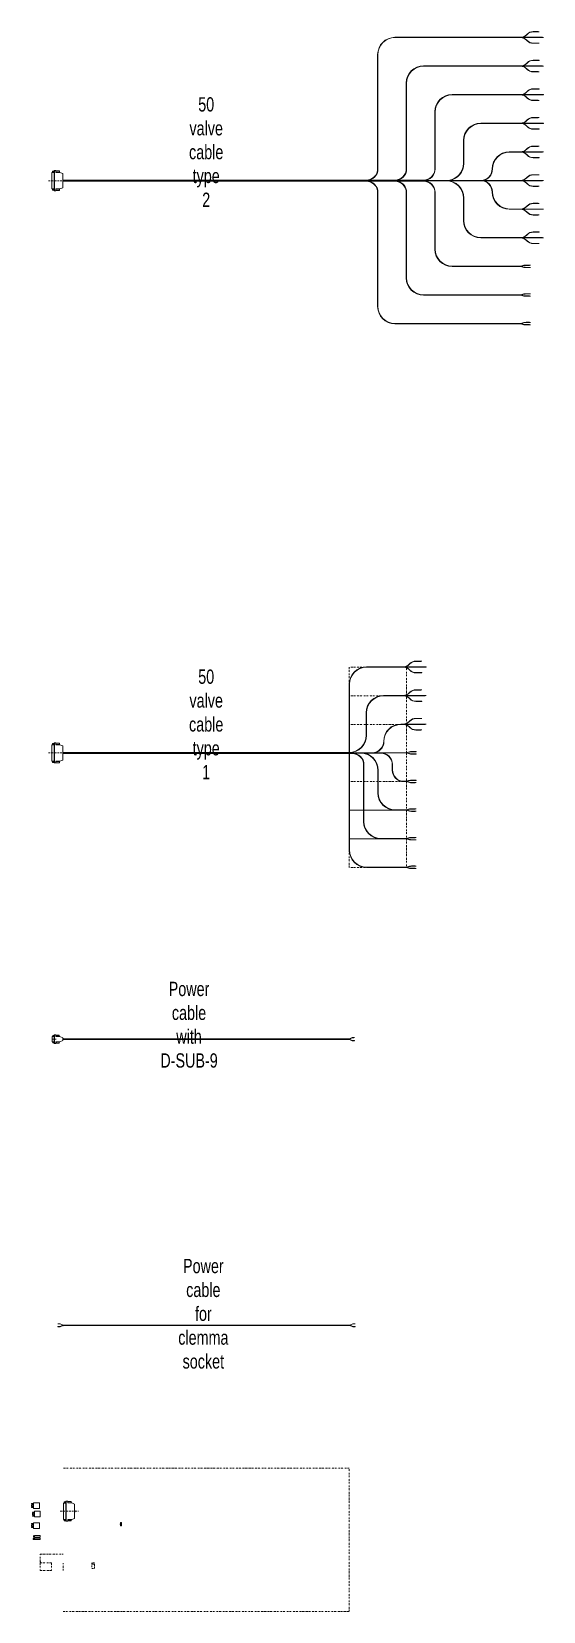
# Model space of a CAD drawing. Header units: millimetres. Extents: x -110 to 1678, y 0 to 13641.
# Drawn here: x -110 to 1678, y 0 to 5521 of the extents above; entities that cross this region are included whole.
import ezdxf

# ---------------------------------------------------------------- set-up
doc = ezdxf.new("R2010")
doc.units = ezdxf.units.MM
doc.linetypes.add('BORDER2', pattern=[22.225, 6.35, -3.175, 6.35, -3.175, 0, -3.175])
for name, color, linetype, lineweight in [('add', 1, 'CONTINUOUS', 0), ('drawing', 7, 'CONTINUOUS', 20), ('help', 2, 'BORDER2', 0)]:
    doc.layers.add(name, color=color, linetype=linetype, lineweight=lineweight)
doc.styles.get("Standard").update_dxf_attribs({"font": 'txt', "width": 0.75})

# ---------------------------------------------------------------- blocks, each defined once
blk = doc.blocks.new('d-sub-37')
at = {"layer": 'drawing'}
for p, q in [((-31, 28.5), (-39.5, 28.5)), ((-39.5, 28.5), (-39.5, -28.5)), ((-31, 33), (-37, 33)), ((-37, 33), (-37, 31)), ((-37, 31), (-31, 31)), ((-31, 35), (-31, -35)), ((-30, 35), (-31, 35)), ((-30, -35), (-30, 35)), ((-30, 35), (-25, 35)), ((-25, 35), (-25, 29)), ((-25, 33), (-24, 33)), ((-24, 31), (-25, 31)), ((-25, 29), (-11, 29)), ((-24, 33), (-24, 34)), ((-24, 34), (-17, 34)), ((-24, 30), (-24, 31)), ((-13, 30), (-24, 30)), ((-17, 34), (-13, 34)), ((-13, 34), (-13, 30)), ((-11, 29), (-1, 25)), ((-1, -25), (-1, 25)), ((-1, 3), (0, 3)), ((0, 3), (0, -3)), ((-39.5, -28.5), (-31, -28.5)), ((-37, -33), (-37, -31)), ((-37, -31), (-31, -31)), ((-31, -33), (-37, -33)), ((-31, -35), (-30, -35)), ((-30, -35), (-25, -35)), ((-25, -35), (-25, -29)), ((-25, -29), (-11, -29)), ((-25, -31), (-24, -31)), ((-25, -33), (-24, -33)), ((-24, -31), (-24, -30)), ((-24, -30), (-14, -30)), ((-24, -33), (-24, -34)), ((-24, -34), (-13, -34)), ((-13, -30), (-14, -30)), ((-13, -34), (-13, -30)), ((-11, -29), (-1, -25)), ((0, -3), (-1, -3))]:
    blk.add_line(p, q, dxfattribs=at)
at = {"layer": 'help'}
for p, q in [((-51, 0), (-23, 0)), ((-20, 0), (13, 0))]:
    blk.add_line(p, q, dxfattribs=at)
blk = doc.blocks.new('a60')
at = {"layer": 'drawing'}
for p, q in [((0, 6), (0, 7)), ((0, 7), (7, 7)), ((7, 6), (0, 6)), ((0, -3), (0, 3)), ((0, 3), (7, 3)), ((7, 10), (7, -10)), ((27, 10), (7, 10)), ((27, -10), (27, 10)), ((7, -3), (0, -3)), ((7, -6), (0, -6)), ((0, -6), (0, -7)), ((0, -7), (7, -7)), ((7, -10), (27, -10))]:
    blk.add_line(p, q, dxfattribs=at)
blk.add_circle((2, 0), 0.5, dxfattribs=at)
blk = doc.blocks.new('vac-relay')
at = {"layer": 'drawing'}
blk.add_blockref('a60', (0, 0), dxfattribs=at)
at = {"layer": 'drawing', "insert": (17, 0), "char_height": 1, "width": 100, "attachment_point": 5}
blk.add_mtext('V', dxfattribs=at)
blk = doc.blocks.new('cst220n2')
at = {"layer": 'drawing'}
for p, q in [((-5, 1.5), (-5, 2)), ((-5, 2), (0, 2)), ((0, 1.5), (-5, 1.5)), ((0, -2.5), (0, 2.5)), ((0, 2.5), (20, 2.5)), ((20, 2.5), (20, -2.5)), ((-5, -2), (-5, -1.5)), ((-5, -1.5), (0, -1.5)), ((0, -2), (-5, -2)), ((20, -2.5), (0, -2.5))]:
    blk.add_line(p, q, dxfattribs=at)
blk = doc.blocks.new('trp-8')
at = {"layer": 'drawing'}
blk.add_blockref('cst220n2', (0, 0), dxfattribs=at)
blk = doc.blocks.new('u73')
at = {"layer": 'drawing'}
blk.add_blockref('a60', (0, 0), dxfattribs=at)
at = {"layer": 'drawing', "insert": (17, 0), "char_height": 1, "width": 100, "attachment_point": 5}
blk.add_mtext('U73', dxfattribs=at)
blk = doc.blocks.new('d-sub-9')
at = {"layer": 'drawing'}
for p, q in [((-38, 9), (-38, -9)), ((-31, 9), (-38, 9)), ((-36, 13), (-36, 11)), ((-31, 13), (-36, 13)), ((-36, 11), (-31, 11)), ((-31, -15), (-31, 15)), ((-31, 15), (-30, 15)), ((-30, -15), (-30, 15)), ((-30, 15), (-25, 15)), ((-25, 15), (-25, 9)), ((-25, 13), (-23, 13)), ((-23, 11), (-25, 11)), ((-25, 9), (-11, 9)), ((-23, 13), (-23, 14)), ((-23, 14), (-14, 14)), ((-23, 11), (-23, 13)), ((-23, 10), (-23, 11)), ((-14, 10), (-23, 10)), ((-14, 14), (-14, 10)), ((-11, 9), (-1, 5)), ((-1, 5), (-1, -5)), ((-1, 3), (0, 3)), ((0, 3), (0, -3)), ((-38, -9), (-31, -9)), ((-31, -11), (-36, -11)), ((-36, -11), (-36, -13)), ((-36, -13), (-31, -13)), ((-31, -15), (-30, -15)), ((-25, -15), (-30, -15)), ((-11, -9), (-25, -9)), ((-25, -9), (-25, -15)), ((-25, -11), (-23, -11)), ((-23, -13), (-25, -13)), ((-23, -10), (-14, -10)), ((-23, -11), (-23, -10)), ((-23, -13), (-23, -11)), ((-23, -14), (-23, -13)), ((-14, -14), (-23, -14)), ((-14, -10), (-14, -14)), ((-1, -5), (-11, -9)), ((0, -3), (-1, -3))]:
    blk.add_line(p, q, dxfattribs=at)
at = {"layer": 'help'}
blk.add_line((-24, 0), (-39, 0), dxfattribs=at)
blk = doc.blocks.new('enc-socket')
at = {"layer": 'drawing'}
for p, q in [((-0.5, -1), (-0.5, 1)), ((-0.5, 1), (0, 1)), ((0, 6), (0, -6)), ((4, 6), (0, 6)), ((1, 5.5), (1, 5)), ((1.5, 5.5), (1, 5.5)), ((1, 5), (1.5, 5)), ((1, 3.5), (1, 3)), ((1.5, 3.5), (1, 3.5)), ((1, 3), (1.5, 3)), ((1, 1.5), (1, 1)), ((1.5, 1.5), (1, 1.5)), ((1, 1), (1.5, 1)), ((1.5, 5), (1.5, 5.5)), ((1.5, 3), (1.5, 3.5)), ((1.5, 1), (1.5, 1.5)), ((3, 5.5), (3, 5)), ((3.5, 5.5), (3, 5.5)), ((3, 5), (3.5, 5)), ((3, 3.5), (3, 3)), ((3.5, 3.5), (3, 3.5)), ((3, 3), (3.5, 3)), ((3, 1.5), (3, 1)), ((3.5, 1.5), (3, 1.5)), ((3, 1), (3.5, 1)), ((3.5, 5), (3.5, 5.5)), ((3.5, 3), (3.5, 3.5)), ((3.5, 1), (3.5, 1.5)), ((4, -6), (4, 6)), ((0, -1), (-0.5, -1)), ((0, -6), (4, -6)), ((1, -0.5), (1, -1)), ((1.5, -0.5), (1, -0.5)), ((1, -1), (1.5, -1)), ((1, -2.5), (1, -3)), ((1.5, -2.5), (1, -2.5)), ((1, -3), (1.5, -3)), ((1, -4.5), (1, -5)), ((1.5, -4.5), (1, -4.5)), ((1, -5), (1.5, -5)), ((1.5, -1), (1.5, -0.5)), ((1.5, -3), (1.5, -2.5)), ((1.5, -5), (1.5, -4.5)), ((3, -0.5), (3, -1)), ((3.5, -0.5), (3, -0.5)), ((3, -1), (3.5, -1)), ((3, -2.5), (3, -3)), ((3.5, -2.5), (3, -2.5)), ((3, -3), (3.5, -3)), ((3, -4.5), (3, -5)), ((3.5, -4.5), (3, -4.5)), ((3, -5), (3.5, -5)), ((3.5, -1), (3.5, -0.5)), ((3.5, -3), (3.5, -2.5)), ((3.5, -5), (3.5, -4.5))]:
    blk.add_line(p, q, dxfattribs=at)

msp = doc.modelspace()

# ---------------------------------------------------------------- linework, layer by layer
at = {"layer": 'add'}
for p, q in [((1, 999.5), (1, 999.5)), ((1001, 999.5), (1001, 999.5))]:
    msp.add_line(p, q, dxfattribs=at)
at = {"layer": 'drawing'}
for p, q in [((1660, 5521), (1642.4, 5521)), ((1660, 5520), (1660, 5521)), ((1159, 5501), (1600, 5501)), ((1600, 5500), (1160, 5500)), ((1611, 5501), (1598, 5501)), ((1610, 5500), (1598, 5500)), ((1610, 5501), (1610, 5501)), ((1610, 5500), (1621, 5500)), ((1610, 5500), (1610, 5500)), ((1611, 5501), (1621, 5501)), ((1621.2, 5512.2), (1618.8, 5509.8)), ((1618.8, 5508.8), (1621.2, 5511.2)), ((1621.2, 5489.8), (1618.8, 5492.2)), ((1618.8, 5491.2), (1621.2, 5488.8)), ((1621, 5501), (1675, 5501)), ((1675, 5500), (1621, 5500)), ((1642.4, 5520), (1660, 5520)), ((1660, 5481), (1642.4, 5481)), ((1642.4, 5480), (1660, 5480)), ((1660, 5520.7), (1663, 5520.7)), ((1663, 5520.3), (1660, 5520.3)), ((1660, 5480), (1660, 5481)), ((1660, 5480.7), (1663, 5480.7)), ((1663, 5480.3), (1660, 5480.3)), ((1663, 5520.7), (1663, 5520.3)), ((1663, 5480.7), (1663, 5480.3)), ((1675, 5501), (1675, 5500)), ((1675, 5500.7), (1678, 5500.7)), ((1678, 5500.3), (1675, 5500.3)), ((1678, 5500.7), (1678, 5500.3)), ((1099, 5042), (1099, 5441)), ((1100, 5440), (1100, 5041)), ((1621.2, 5412.2), (1618.8, 5409.8)), ((1618.8, 5408.8), (1621.2, 5411.2)), ((1660, 5421), (1642.4, 5421)), ((1642.4, 5420), (1660, 5420)), ((1660, 5420), (1660, 5421)), ((1660, 5420.7), (1663, 5420.7)), ((1663, 5420.3), (1660, 5420.3)), ((1663, 5420.7), (1663, 5420.3)), ((1259, 5401), (1600, 5401)), ((1600, 5400), (1260, 5400)), ((1611, 5401), (1598, 5401)), ((1610, 5400), (1598, 5400)), ((1610, 5401), (1610, 5401)), ((1610, 5400), (1621, 5400)), ((1610, 5400), (1610, 5400)), ((1611, 5401), (1621, 5401)), ((1621.2, 5389.8), (1618.8, 5392.2)), ((1618.8, 5391.2), (1621.2, 5388.8)), ((1621, 5401), (1675, 5401)), ((1675, 5400), (1621, 5400)), ((1660, 5381), (1642.4, 5381)), ((1642.4, 5380), (1660, 5380)), ((1660, 5380), (1660, 5381)), ((1660, 5380.7), (1663, 5380.7)), ((1663, 5380.3), (1660, 5380.3)), ((1663, 5380.7), (1663, 5380.3)), ((1675, 5401), (1675, 5400)), ((1675, 5400.7), (1678, 5400.7)), ((1678, 5400.3), (1675, 5400.3)), ((1678, 5400.7), (1678, 5400.3)), ((1199, 5042), (1199, 5341)), ((1200, 5340), (1200, 5041)), ((1359, 5301), (1600, 5301)), ((1611, 5301), (1598, 5301)), ((1610, 5301), (1610, 5301)), ((1611, 5301), (1621, 5301)), ((1621.2, 5312.2), (1618.8, 5309.8)), ((1618.8, 5308.8), (1621.2, 5311.2)), ((1621, 5301), (1675, 5301)), ((1660, 5321), (1642.4, 5321)), ((1642.4, 5320), (1660, 5320)), ((1660, 5320), (1660, 5321)), ((1660, 5320.7), (1663, 5320.7)), ((1663, 5320.3), (1660, 5320.3)), ((1663, 5320.7), (1663, 5320.3)), ((1675, 5301), (1675, 5300)), ((1675, 5300.7), (1678, 5300.7)), ((1678, 5300.3), (1675, 5300.3)), ((1678, 5300.7), (1678, 5300.3)), ((1600, 5300), (1360, 5300)), ((1610, 5300), (1598, 5300)), ((1610, 5300), (1621, 5300)), ((1610, 5300), (1610, 5300)), ((1621.2, 5289.8), (1618.8, 5292.2)), ((1618.8, 5291.2), (1621.2, 5288.8)), ((1675, 5300), (1621, 5300)), ((1660, 5281), (1642.4, 5281)), ((1642.4, 5280), (1660, 5280)), ((1660, 5280), (1660, 5281)), ((1660, 5280.7), (1663, 5280.7)), ((1663, 5280.3), (1660, 5280.3)), ((1663, 5280.7), (1663, 5280.3)), ((1299, 5042), (1299, 5241)), ((1300, 5240), (1300, 5041)), ((1459, 5201), (1600, 5201)), ((1600, 5200), (1460, 5200)), ((1611, 5201), (1598, 5201)), ((1610, 5200), (1598, 5200)), ((1610, 5201), (1610, 5201)), ((1610, 5200), (1621, 5200)), ((1610, 5200), (1610, 5200)), ((1611, 5201), (1621, 5201)), ((1621.2, 5212.2), (1618.8, 5209.8)), ((1618.8, 5208.8), (1621.2, 5211.2)), ((1621.2, 5189.8), (1618.8, 5192.2)), ((1618.8, 5191.2), (1621.2, 5188.8)), ((1621, 5201), (1675, 5201)), ((1675, 5200), (1621, 5200)), ((1660, 5221), (1642.4, 5221)), ((1642.4, 5220), (1660, 5220)), ((1660, 5220), (1660, 5221)), ((1660, 5220.7), (1663, 5220.7)), ((1663, 5220.3), (1660, 5220.3)), ((1663, 5220.7), (1663, 5220.3)), ((1675, 5201), (1675, 5200)), ((1675, 5200.7), (1678, 5200.7)), ((1678, 5200.3), (1675, 5200.3)), ((1678, 5200.7), (1678, 5200.3)), ((1399, 5061), (1399, 5141)), ((1400, 5140), (1400, 5060)), ((1660, 5181), (1642.4, 5181)), ((1642.4, 5180), (1660, 5180)), ((1660, 5180), (1660, 5181)), ((1660, 5180.7), (1663, 5180.7)), ((1663, 5180.3), (1660, 5180.3)), ((1663, 5180.7), (1663, 5180.3)), ((1600, 5101), (1559, 5101)), ((1600, 5100), (1560, 5100)), ((1611, 5101), (1598, 5101)), ((1610, 5100), (1598, 5100)), ((1610, 5101), (1610, 5101)), ((1610, 5100), (1621, 5100)), ((1610, 5100), (1610, 5100)), ((1611, 5101), (1621, 5101)), ((1621.2, 5112.2), (1618.8, 5109.8)), ((1618.8, 5108.8), (1621.2, 5111.2)), ((1621.2, 5089.8), (1618.8, 5092.2)), ((1618.8, 5091.2), (1621.2, 5088.8)), ((1621, 5101), (1675, 5101)), ((1675, 5100), (1621, 5100)), ((1660, 5121), (1642.4, 5121)), ((1642.4, 5120), (1660, 5120)), ((1660, 5081), (1642.4, 5081)), ((1642.4, 5080), (1660, 5080)), ((1660, 5120), (1660, 5121)), ((1660, 5120.7), (1663, 5120.7)), ((1663, 5120.3), (1660, 5120.3)), ((1660, 5080), (1660, 5081)), ((1660, 5080.7), (1663, 5080.7)), ((1663, 5080.3), (1660, 5080.3)), ((1663, 5120.7), (1663, 5120.3)), ((1663, 5080.7), (1663, 5080.3)), ((1675, 5101), (1675, 5100)), ((1675, 5100.7), (1678, 5100.7)), ((1678, 5100.3), (1675, 5100.3)), ((1678, 5100.7), (1678, 5100.3)), ((1499, 5041), (1499, 5041)), ((1500, 5040), (1500, 5040)), ((0, 5002), (1000, 5002)), ((0, 4998), (1000, 4998)), ((1000, 4998), (1000, 5002)), ((1000, 5002), (1059, 5002)), ((1060, 5001), (1000, 5001)), ((1000, 5000), (1340, 5000)), ((1000, 4999), (1060, 4999)), ((1000, 4998), (1059, 4998)), ((1060, 5001), (1160, 5001)), ((1060, 4999), (1160, 4999)), ((1159, 5002), (1068.9, 5002)), ((1159, 4998), (1068.9, 4998)), ((1160, 5001), (1260, 5001)), ((1160, 4999), (1260, 4999)), ((1259, 4998), (1160, 4998)), ((1259, 5002), (1168.9, 5002)), ((1260, 5001), (1339, 5001)), ((1339, 4999), (1260, 4999)), ((1340, 5000), (1340, 5000)), ((1340, 5000), (1460, 5000)), ((1342, 5001), (1459, 5001)), ((1459, 5000), (1461, 5000)), ((1460, 5001), (1460, 5001)), ((1468.9, 5001), (1500, 5001)), ((1468.9, 5000), (1500, 5000)), ((1598, 5001), (1500, 5001)), ((1500, 5000), (1598, 5000)), ((1611, 5001), (1598, 5001)), ((1610, 5000), (1598, 5000)), ((1610, 5001), (1610, 5001)), ((1610, 5000), (1621, 5000)), ((1610, 5000), (1610, 5000)), ((1611, 5001), (1621, 5001)), ((1621.2, 5012.2), (1618.8, 5009.8)), ((1618.8, 5008.8), (1621.2, 5011.2)), ((1621.2, 4989.8), (1618.8, 4992.2)), ((1618.8, 4991.2), (1621.2, 4988.8)), ((1621, 5001), (1675, 5001)), ((1675, 5000), (1621, 5000)), ((1660, 5021), (1642.4, 5021)), ((1642.4, 5020), (1660, 5020)), ((1660, 4981), (1642.4, 4981)), ((1642.4, 4980), (1660, 4980)), ((1660, 5020), (1660, 5021)), ((1660, 5020.7), (1663, 5020.7)), ((1663, 5020.3), (1660, 5020.3)), ((1660, 4980), (1660, 4981)), ((1660, 4980.7), (1663, 4980.7)), ((1663, 4980.3), (1660, 4980.3)), ((1663, 5020.7), (1663, 5020.3)), ((1663, 4980.7), (1663, 4980.3)), ((1675, 5001), (1675, 5000)), ((1675, 5000.7), (1678, 5000.7)), ((1678, 5000.3), (1675, 5000.3)), ((1678, 5000.7), (1678, 5000.3)), ((1099, 4560), (1099, 4958)), ((1100, 4959), (1100, 4561)), ((1199, 4660), (1199, 4958)), ((1200, 4959), (1200, 4661)), ((1299, 4760), (1299, 4958)), ((1300, 4959), (1300, 4761)), ((1399, 4860), (1399, 4939)), ((1400, 4940), (1400, 4861)), ((1499, 4960), (1499, 4960)), ((1500, 4961), (1500, 4961)), ((1660, 4921), (1642.4, 4921)), ((1642.4, 4920), (1660, 4920)), ((1660, 4920), (1660, 4921)), ((1660, 4920.7), (1663, 4920.7)), ((1663, 4920.3), (1660, 4920.3)), ((1663, 4920.7), (1663, 4920.3)), ((1600, 4900), (1559, 4900)), ((1560, 4901), (1600, 4901)), ((1611, 4901), (1598, 4901)), ((1610, 4900), (1598, 4900)), ((1610, 4901), (1610, 4901)), ((1610, 4900), (1621, 4900)), ((1610, 4900), (1610, 4900)), ((1611, 4901), (1621, 4901)), ((1621.2, 4912.2), (1618.8, 4909.8)), ((1618.8, 4908.8), (1621.2, 4911.2)), ((1621.2, 4889.8), (1618.8, 4892.2)), ((1618.8, 4891.2), (1621.2, 4888.8)), ((1621, 4901), (1675, 4901)), ((1675, 4900), (1621, 4900)), ((1660, 4881), (1642.4, 4881)), ((1642.4, 4880), (1660, 4880)), ((1660, 4880), (1660, 4881)), ((1660, 4880.7), (1663, 4880.7)), ((1663, 4880.3), (1660, 4880.3)), ((1663, 4880.7), (1663, 4880.3)), ((1675, 4901), (1675, 4900)), ((1675, 4900.7), (1678, 4900.7)), ((1678, 4900.3), (1675, 4900.3)), ((1678, 4900.7), (1678, 4900.3)), ((1621.2, 4812.2), (1618.8, 4809.8)), ((1618.8, 4808.8), (1621.2, 4811.2)), ((1660, 4821), (1642.4, 4821)), ((1642.4, 4820), (1660, 4820)), ((1660, 4820), (1660, 4821)), ((1660, 4820.7), (1663, 4820.7)), ((1663, 4820.3), (1660, 4820.3)), ((1663, 4820.7), (1663, 4820.3)), ((1600, 4800), (1459, 4800)), ((1460, 4801), (1600, 4801)), ((1611, 4801), (1598, 4801)), ((1610, 4800), (1598, 4800)), ((1610, 4801), (1610, 4801)), ((1610, 4800), (1621, 4800)), ((1610, 4800), (1610, 4800)), ((1611, 4801), (1621, 4801)), ((1621.2, 4789.8), (1618.8, 4792.2)), ((1618.8, 4791.2), (1621.2, 4788.8)), ((1621, 4801), (1675, 4801)), ((1675, 4800), (1621, 4800)), ((1660, 4781), (1642.4, 4781)), ((1642.4, 4780), (1660, 4780)), ((1660, 4780), (1660, 4781)), ((1660, 4780.7), (1663, 4780.7)), ((1663, 4780.3), (1660, 4780.3)), ((1663, 4780.7), (1663, 4780.3)), ((1675, 4801), (1675, 4800)), ((1675, 4800.7), (1678, 4800.7)), ((1678, 4800.3), (1675, 4800.3)), ((1678, 4800.7), (1678, 4800.3)), ((1600, 4700), (1359, 4700)), ((1360, 4701), (1600, 4701)), ((1602.8, 4701.1), (1600, 4700)), ((1600, 4701), (1600, 4700)), ((1600.2, 4701.1), (1602.8, 4702.1)), ((1602.8, 4698.9), (1600.2, 4699.9)), ((1601.2, 4700.5), (1602.8, 4699.9)), ((1617.7, 4705), (1630, 4705)), ((1630, 4704), (1617.7, 4704)), ((1617.7, 4697), (1630, 4697)), ((1630, 4696), (1617.7, 4696)), ((1630, 4705), (1630, 4704)), ((1630, 4704.7), (1633, 4704.7)), ((1633, 4704.3), (1630, 4704.3)), ((1630, 4697), (1630, 4696)), ((1630, 4696.7), (1633, 4696.7)), ((1633, 4696.3), (1630, 4696.3)), ((1633, 4704.7), (1633, 4704.3)), ((1633, 4696.7), (1633, 4696.3)), ((1600, 4600), (1259, 4600)), ((1260, 4601), (1600, 4601)), ((1602.8, 4601.1), (1600, 4600)), ((1600, 4601), (1600, 4600)), ((1600.2, 4601.1), (1602.8, 4602.1)), ((1602.8, 4598.9), (1600.2, 4599.9)), ((1601.2, 4600.5), (1602.8, 4599.9)), ((1617.7, 4605), (1630, 4605)), ((1630, 4604), (1617.7, 4604)), ((1617.7, 4597), (1630, 4597)), ((1630, 4596), (1617.7, 4596)), ((1630, 4605), (1630, 4604)), ((1630, 4604.7), (1633, 4604.7)), ((1633, 4604.3), (1630, 4604.3)), ((1630, 4597), (1630, 4596)), ((1630, 4596.7), (1633, 4596.7)), ((1633, 4596.3), (1630, 4596.3)), ((1633, 4604.7), (1633, 4604.3)), ((1633, 4596.7), (1633, 4596.3)), ((1600, 4500), (1159, 4500)), ((1160, 4501), (1600, 4501)), ((1602.8, 4501.1), (1600, 4500)), ((1600, 4501), (1600, 4500)), ((1600.2, 4501.1), (1602.8, 4502.1)), ((1602.8, 4498.9), (1600.2, 4499.9)), ((1601.2, 4500.5), (1602.8, 4499.9)), ((1617.7, 4505), (1630, 4505)), ((1630, 4504), (1617.7, 4504)), ((1617.7, 4497), (1630, 4497)), ((1630, 4496), (1617.7, 4496)), ((1630, 4505), (1630, 4504)), ((1630, 4504.7), (1633, 4504.7)), ((1633, 4504.3), (1630, 4504.3)), ((1630, 4497), (1630, 4496)), ((1630, 4496.7), (1633, 4496.7)), ((1633, 4496.3), (1630, 4496.3)), ((1633, 4504.7), (1633, 4504.3)), ((1633, 4496.7), (1633, 4496.3)), ((1250, 3321), (1232.4, 3321)), ((1232.4, 3320), (1250, 3320)), ((1250, 3320), (1250, 3321)), ((1250, 3320.7), (1253, 3320.7)), ((1253, 3320.3), (1250, 3320.3)), ((1253, 3320.7), (1253, 3320.3)), ((1060, 3301), (1187.6, 3301)), ((1187.6, 3300), (1061, 3300)), ((1201, 3301), (1188, 3301)), ((1200, 3300), (1188, 3300)), ((1200, 3301), (1200, 3301)), ((1200, 3300), (1211, 3300)), ((1200, 3300), (1200, 3300)), ((1201, 3301), (1211, 3301)), ((1211.2, 3312.2), (1208.8, 3309.8)), ((1208.8, 3308.8), (1211.2, 3311.2)), ((1211.2, 3289.8), (1208.8, 3292.2)), ((1208.8, 3291.2), (1211.2, 3288.8)), ((1211, 3301), (1265, 3301)), ((1265, 3300), (1211, 3300)), ((1250, 3281), (1232.4, 3281)), ((1232.4, 3280), (1250, 3280)), ((1250, 3280), (1250, 3281)), ((1250, 3280.7), (1253, 3280.7)), ((1253, 3280.3), (1250, 3280.3)), ((1253, 3280.7), (1253, 3280.3)), ((1265, 3301), (1265, 3300)), ((1265, 3300.7), (1268, 3300.7)), ((1268, 3300.3), (1265, 3300.3)), ((1268, 3300.7), (1268, 3300.3)), ((1000, 3002), (1000, 3241)), ((1001, 3240), (1001, 3002)), ((1211.2, 3212.2), (1208.8, 3209.8)), ((1208.8, 3208.8), (1211.2, 3211.2)), ((1250, 3221), (1232.4, 3221)), ((1232.4, 3220), (1250, 3220)), ((1250, 3220), (1250, 3221)), ((1250, 3220.7), (1253, 3220.7)), ((1253, 3220.3), (1250, 3220.3)), ((1253, 3220.7), (1253, 3220.3)), ((1060, 3200), (1060, 3200)), ((1119, 3201), (1187.6, 3201)), ((1187.6, 3200), (1120, 3200)), ((1201, 3201), (1189, 3201)), ((1200, 3200), (1189, 3200)), ((1200, 3201), (1200, 3201)), ((1200, 3200), (1211, 3200)), ((1200, 3200), (1200, 3200)), ((1201, 3201), (1211, 3201)), ((1211.2, 3189.8), (1208.8, 3192.2)), ((1208.8, 3191.2), (1211.2, 3188.8)), ((1211, 3201), (1265, 3201)), ((1265, 3200), (1211, 3200)), ((1250, 3181), (1232.4, 3181)), ((1232.4, 3180), (1250, 3180)), ((1250, 3180), (1250, 3181)), ((1250, 3180.7), (1253, 3180.7)), ((1253, 3180.3), (1250, 3180.3)), ((1253, 3180.7), (1253, 3180.3)), ((1265, 3201), (1265, 3200)), ((1265, 3200.7), (1268, 3200.7)), ((1268, 3200.3), (1265, 3200.3)), ((1268, 3200.7), (1268, 3200.3)), ((1059, 3062), (1059, 3141)), ((1060, 3140), (1060, 3061)), ((1180, 3101), (1187.6, 3101)), ((1187.6, 3100), (1181, 3100)), ((1201, 3101), (1188, 3101)), ((1200, 3100), (1188, 3100)), ((1200, 3100), (1211, 3100)), ((1201, 3101), (1211, 3101)), ((1211.2, 3112.2), (1208.8, 3109.8)), ((1208.8, 3108.8), (1211.2, 3111.2)), ((1211.2, 3089.8), (1208.8, 3092.2)), ((1211, 3101), (1265, 3101)), ((1265, 3100), (1211, 3100)), ((1250, 3121), (1232.4, 3121)), ((1232.4, 3120), (1250, 3120)), ((1250, 3120), (1250, 3121)), ((1250, 3120.7), (1253, 3120.7)), ((1253, 3120.3), (1250, 3120.3)), ((1253, 3120.7), (1253, 3120.3)), ((1265, 3101), (1265, 3100)), ((1265, 3100.7), (1268, 3100.7)), ((1268, 3100.3), (1265, 3100.3)), ((1268, 3100.7), (1268, 3100.3)), ((1120, 3041), (1120, 3041)), ((1121, 3040), (1121, 3040)), ((1208.8, 3091.2), (1211.2, 3088.8)), ((1250, 3081), (1232.4, 3081)), ((1232.4, 3080), (1250, 3080)), ((1250, 3080), (1250, 3081)), ((1250, 3080.7), (1253, 3080.7)), ((1253, 3080.3), (1250, 3080.3)), ((1253, 3080.7), (1253, 3080.3)), ((0, 3002), (1000, 3002)), ((0, 2998), (1000, 2998)), ((1000, 2998), (1000, 3002)), ((1000, 3002), (1000, 3002)), ((1000, 3001), (1001, 3001)), ((1001, 3000), (1000, 3000)), ((1151, 3000), (1000, 3000)), ((1041, 3000), (1000, 3000)), ((1011, 2999), (1000, 2999)), ((1040, 2999), (1000, 2999)), ((1000, 2660), (1000, 2998)), ((1010, 2998), (1000, 2998)), ((1001, 3002), (1001, 3002)), ((1001, 3001), (1001, 3001)), ((1001, 3001), (1080, 3001)), ((1001, 2998), (1001, 2661)), ((1110, 2999), (1051.9, 2999)), ((1059, 3002), (1059, 3002)), ((1060, 3001), (1060, 3001)), ((1121, 3000), (1082, 3000)), ((1121, 3001), (1089.9, 3001)), ((1111, 3000), (1121, 3000)), ((1121, 3001), (1200, 3001)), ((1151, 3000), (1200, 3000)), ((1202.8, 3001.1), (1200, 3000)), ((1200, 3000), (1200, 3001)), ((1200, 3001), (1200, 3000)), ((1200.2, 3001.1), (1202.8, 3002.1)), ((1202.8, 2998.9), (1200.2, 2999.9)), ((1201.2, 3000.5), (1202.8, 2999.9)), ((1217.7, 3005), (1230, 3005)), ((1230, 3004), (1217.7, 3004)), ((1217.7, 2997), (1230, 2997)), ((1230, 2996), (1217.7, 2996)), ((1230, 3005), (1230, 3004)), ((1230, 3004.7), (1233, 3004.7)), ((1233, 3004.3), (1230, 3004.3)), ((1230, 2997), (1230, 2996)), ((1230, 2996.7), (1233, 2996.7)), ((1233, 2996.3), (1230, 2996.3)), ((1233, 3004.7), (1233, 3004.3)), ((1233, 2996.7), (1233, 2996.3)), ((1050, 2760), (1050, 2958)), ((1051, 2959), (1051, 2761)), ((1100, 2860), (1100, 2939)), ((1101, 2940), (1101, 2861)), ((1150, 2940), (1150, 2959)), ((1151, 2941), (1151, 2960)), ((1200, 2900), (1190, 2900)), ((1200, 2901), (1191, 2901)), ((1202.8, 2901.1), (1200, 2900)), ((1200, 2900), (1200, 2901)), ((1200, 2901), (1200, 2900)), ((1200.2, 2901.1), (1202.8, 2902.1)), ((1202.8, 2898.9), (1200.2, 2899.9)), ((1201.2, 2900.5), (1202.8, 2899.9)), ((1217.7, 2905), (1230, 2905)), ((1230, 2904), (1217.7, 2904)), ((1217.7, 2897), (1230, 2897)), ((1230, 2896), (1217.7, 2896)), ((1230, 2905), (1230, 2904)), ((1230, 2904.7), (1233, 2904.7)), ((1233, 2904.3), (1230, 2904.3)), ((1230, 2897), (1230, 2896)), ((1230, 2896.7), (1233, 2896.7)), ((1233, 2896.3), (1230, 2896.3)), ((1233, 2904.7), (1233, 2904.3)), ((1233, 2896.7), (1233, 2896.3)), ((1200, 2800), (1160, 2800)), ((1161, 2801), (1200, 2801)), ((1202.8, 2801.1), (1200, 2800)), ((1200, 2800), (1200, 2801)), ((1200, 2801), (1200, 2800)), ((1200.2, 2801.1), (1202.8, 2802.1)), ((1202.8, 2798.9), (1200.2, 2799.9)), ((1201.2, 2800.5), (1202.8, 2799.9)), ((1217.7, 2805), (1230, 2805)), ((1230, 2804), (1217.7, 2804)), ((1217.7, 2797), (1230, 2797)), ((1230, 2796), (1217.7, 2796)), ((1230, 2805), (1230, 2804)), ((1230, 2804.7), (1233, 2804.7)), ((1233, 2804.3), (1230, 2804.3)), ((1230, 2797), (1230, 2796)), ((1230, 2796.7), (1233, 2796.7)), ((1233, 2796.3), (1230, 2796.3)), ((1233, 2804.7), (1233, 2804.3)), ((1233, 2796.7), (1233, 2796.3)), ((1200, 2700), (1110, 2700)), ((1111, 2701), (1200, 2701)), ((1202.8, 2701.1), (1200, 2700)), ((1200, 2700), (1200, 2701)), ((1200, 2701), (1200, 2700)), ((1200.2, 2701.1), (1202.8, 2702.1)), ((1202.8, 2698.9), (1200.2, 2699.9)), ((1201.2, 2700.5), (1202.8, 2699.9)), ((1217.7, 2705), (1230, 2705)), ((1230, 2704), (1217.7, 2704)), ((1217.7, 2697), (1230, 2697)), ((1230, 2696), (1217.7, 2696)), ((1230, 2705), (1230, 2704)), ((1230, 2704.7), (1233, 2704.7)), ((1233, 2704.3), (1230, 2704.3)), ((1230, 2697), (1230, 2696)), ((1230, 2696.7), (1233, 2696.7)), ((1233, 2696.3), (1230, 2696.3)), ((1233, 2704.7), (1233, 2704.3)), ((1233, 2696.7), (1233, 2696.3)), ((1200, 2600), (1060, 2600)), ((1061, 2601), (1200, 2601)), ((1202.8, 2601.1), (1200, 2600)), ((1200, 2600), (1200, 2601)), ((1200, 2601), (1200, 2600)), ((1200.2, 2601.1), (1202.8, 2602.1)), ((1202.8, 2598.9), (1200.2, 2599.9)), ((1201.2, 2600.5), (1202.8, 2599.9)), ((1217.7, 2605), (1230, 2605)), ((1230, 2604), (1217.7, 2604)), ((1217.7, 2597), (1230, 2597)), ((1230, 2596), (1217.7, 2596)), ((1230, 2605), (1230, 2604)), ((1230, 2604.7), (1233, 2604.7)), ((1233, 2604.3), (1230, 2604.3)), ((1230, 2597), (1230, 2596)), ((1230, 2596.7), (1233, 2596.7)), ((1233, 2596.3), (1230, 2596.3)), ((1233, 2604.7), (1233, 2604.3)), ((1233, 2596.7), (1233, 2596.3)), ((0, 2001), (1000, 2001)), ((1000, 1999), (0, 1999)), ((1000, 2001), (1000, 1999)), ((1010, 2005.9), (1000.4, 2001.1)), ((1000.4, 2000.1), (1010, 2004.9)), ((1000.4, 1999.9), (1010, 1995.1)), ((1010, 1994.1), (1000.4, 1998.9)), ((1015.2, 2006), (1010.4, 2006)), ((1010.4, 2005), (1015.2, 2005)), ((1010.4, 1995), (1015.2, 1995)), ((1015.2, 1994), (1010.4, 1994)), ((1015.2, 2005), (1015.2, 2006)), ((1018, 2005.7), (1015.2, 2005.7)), ((1015.2, 2005.3), (1018, 2005.3)), ((1015.2, 1995), (1015.2, 1994)), ((1018, 1994.7), (1015.2, 1994.7)), ((1015.2, 1994.3), (1018, 1994.3)), ((1018, 2005.3), (1018, 2005.7)), ((1018, 1994.3), (1018, 1994.7)), ((-15, 1005.2), (-18, 1005.2)), ((-18, 1005.2), (-18, 1004.8)), ((-18, 1004.8), (-15, 1004.8)), ((-15, 995.2), (-18, 995.2)), ((-18, 995.2), (-18, 994.8)), ((-18, 994.8), (-15, 994.8)), ((-15, 1005.5), (-15, 1004.5)), ((-10.2, 1005.5), (-15, 1005.5)), ((-15, 1004.5), (-10.2, 1004.5)), ((-10.2, 995.5), (-15, 995.5)), ((-15, 995.5), (-15, 994.5)), ((-15, 994.5), (-10.2, 994.5)), ((-0.2, 1000.6), (-9.8, 1005.4)), ((-9.8, 1004.4), (-0.2, 999.6)), ((-1, 1000), (-9.8, 995.6)), ((-9.8, 994.6), (-0.2, 999.4)), ((1, 1000.5), (0.2, 1000.5)), ((1, 1000.5), (0.2, 1000.5)), ((0.2, 999.5), (1, 999.5)), ((0.2, 999.5), (1, 999.5)), ((1001, 1000.5), (1, 1000.5)), ((1, 999.5), (1, 1000.5)), ((1, 999.5), (1001, 999.5)), ((1, 999.5), (1, 999.5)), ((1, 998.5), (1, 998.5)), ((1001, 1000.5), (1001, 999.5)), ((1001, 999.5), (1001, 1000.5)), ((1001, 1000.5), (1001, 1000.5)), ((1001.8, 1000.5), (1001, 1000.5)), ((1001, 1000.5), (1001.8, 1000.5)), ((1001, 999.5), (1001.8, 999.5)), ((1001.8, 999.5), (1001, 999.5)), ((1011.8, 1005.4), (1002.2, 1000.6)), ((1002.2, 999.6), (1011.8, 1004.4)), ((1011.8, 994.6), (1002.2, 999.4)), ((1003, 1000), (1011.8, 995.6)), ((1017, 1005.5), (1012.2, 1005.5)), ((1012.2, 1004.5), (1017, 1004.5)), ((1012.2, 995.5), (1017, 995.5)), ((1017, 994.5), (1012.2, 994.5)), ((1017, 1004.5), (1017, 1005.5)), ((1020, 1005.2), (1017, 1005.2)), ((1017, 1004.8), (1020, 1004.8)), ((1017, 995.5), (1017, 994.5)), ((1020, 995.2), (1017, 995.2)), ((1017, 994.8), (1020, 994.8)), ((1020, 1004.8), (1020, 1005.2)), ((1020, 994.8), (1020, 995.2))]:
    msp.add_line(p, q, dxfattribs=at)
for centre, radius, start, end in [((1642.4, 5491), 30, 90, 135), ((1159, 5441), 60, 90, 180), ((1160, 5440), 60, 90, 180), ((1597.6, 5531), 30, 270, 315), ((1597.6, 5470), 30, 45, 90), ((1597.6, 5530), 30, 284.8351, 315), ((1597.6, 5471), 30, 45, 75.1649), ((1642.4, 5490), 30, 90, 135), ((1642.4, 5511), 30, 225, 270), ((1642.4, 5510), 30, 225, 270), ((1642.4, 5391), 30, 90, 135), ((1642.4, 5390), 30, 90, 135), ((1259, 5341), 60, 90, 180), ((1260, 5340), 60, 90, 180), ((1597.6, 5431), 30, 270, 315), ((1597.6, 5370), 30, 45, 90), ((1597.6, 5430), 30, 284.8351, 315), ((1597.6, 5371), 30, 45, 75.1649), ((1642.4, 5411), 30, 225, 270), ((1642.4, 5410), 30, 225, 270), ((1359, 5241), 60, 90, 180), ((1597.6, 5331), 30, 270, 315), ((1597.6, 5330), 30, 284.8351, 315), ((1642.4, 5291), 30, 90, 135), ((1642.4, 5290), 30, 90, 135), ((1360, 5240), 60, 90, 180), ((1597.6, 5270), 30, 45, 90), ((1597.6, 5271), 30, 45, 75.1649), ((1642.4, 5311), 30, 225, 270), ((1642.4, 5310), 30, 225, 270), ((1459, 5141), 60, 90, 180), ((1460, 5140), 60, 90, 180), ((1597.6, 5231), 30, 270, 315), ((1597.6, 5170), 30, 45, 90), ((1597.6, 5230), 30, 284.8351, 315), ((1597.6, 5171), 30, 45, 75.1649), ((1642.4, 5191), 30, 90, 135), ((1642.4, 5190), 30, 90, 135), ((1642.4, 5211), 30, 225, 270), ((1642.4, 5210), 30, 225, 270), ((1559, 5041), 60, 90, 180), ((1560, 5040), 60, 90, 180), ((1597.6, 5131), 30, 270, 315), ((1597.6, 5070), 30, 45, 90), ((1597.6, 5130), 30, 284.8351, 315), ((1597.6, 5071), 30, 45, 75.1649), ((1642.4, 5091), 30, 90, 135), ((1642.4, 5090), 30, 90, 135), ((1642.4, 5111), 30, 225, 270), ((1642.4, 5110), 30, 225, 270), ((1059, 5042), 40, 270, 0), ((1060, 5041), 40, 270, 0), ((1159, 5042), 40, 270, 0), ((1160, 5041), 40, 270, 0), ((1259, 5042), 40, 270, 0), ((1260, 5041), 40, 270, 0), ((1339, 5061), 60, 270, 0), ((1340, 5060), 60, 280.4753, 0), ((1459, 5041), 40, 270, 0), ((1460, 5040), 40, 279.0687, 0), ((1059, 4958), 40, 0, 90), ((1060, 4959), 40, 0, 90), ((1159, 4958), 40, 0, 90), ((1160, 4959), 40, 0, 77.1614), ((1259, 4958), 40, 0, 90), ((1260, 4959), 40, 0, 90), ((1339, 4939), 60, 0, 90), ((1340, 4940), 60, 0, 90), ((1459, 4960), 40, 0, 90), ((1460, 4961), 40, 0, 90), ((1597.6, 5031), 30, 270, 315), ((1597.6, 4970), 30, 45, 90), ((1597.6, 5030), 30, 284.8351, 315), ((1597.6, 4971), 30, 45, 75.1649), ((1642.4, 4991), 30, 90, 135), ((1642.4, 4990), 30, 90, 135), ((1642.4, 5011), 30, 225, 270), ((1642.4, 5010), 30, 225, 270), ((1559, 4960), 60, 180, 270), ((1560, 4961), 60, 180, 270), ((1642.4, 4891), 30, 90, 135), ((1642.4, 4890), 30, 90, 135), ((1459, 4860), 60, 180, 270), ((1460, 4861), 60, 180, 270), ((1597.6, 4931), 30, 270, 315), ((1597.6, 4870), 30, 45, 90), ((1597.6, 4930), 30, 284.8351, 315), ((1597.6, 4871), 30, 45, 75.1649), ((1642.4, 4911), 30, 225, 270), ((1642.4, 4910), 30, 225, 270), ((1597.6, 4831), 30, 270, 315), ((1597.6, 4830), 30, 284.8351, 315), ((1642.4, 4791), 30, 90, 135), ((1642.4, 4790), 30, 90, 135), ((1359, 4760), 60, 180, 270), ((1360, 4761), 60, 180, 270), ((1597.6, 4770), 30, 45, 90), ((1597.6, 4771), 30, 45, 75.1649), ((1642.4, 4811), 30, 225, 270), ((1642.4, 4810), 30, 225, 270), ((1599.8, 4702), 1, 270, 291.8014), ((1599.8, 4699), 1, 68.1986, 90), ((1617.7, 4665), 40, 90, 111.8014), ((1617.7, 4664), 40, 90, 111.8014), ((1617.7, 4737), 40, 248.1986, 270), ((1617.7, 4736), 40, 248.1986, 270), ((1259, 4660), 60, 180, 270), ((1260, 4661), 60, 180, 270), ((1599.8, 4602), 1, 270, 291.8014), ((1599.8, 4599), 1, 68.1986, 90), ((1617.7, 4565), 40, 90, 111.8014), ((1617.7, 4564), 40, 90, 111.8014), ((1617.7, 4637), 40, 248.1986, 270), ((1617.7, 4636), 40, 248.1986, 270), ((1159, 4560), 60, 180, 270), ((1160, 4561), 60, 180, 270), ((1599.8, 4502), 1, 270, 291.8014), ((1599.8, 4499), 1, 68.1986, 90), ((1617.7, 4465), 40, 90, 111.8014), ((1617.7, 4464), 40, 90, 111.8014), ((1617.7, 4537), 40, 248.1986, 270), ((1617.7, 4536), 40, 248.1986, 270), ((1232.4, 3291), 30, 90, 135), ((1232.4, 3290), 30, 90, 135), ((1060, 3241), 60, 90, 180), ((1061, 3240), 60, 90, 180), ((1187.6, 3331), 30, 270, 315), ((1187.6, 3270), 30, 45, 90), ((1187.6, 3330), 30, 284.8351, 315), ((1187.6, 3271), 30, 45, 75.1649), ((1232.4, 3311), 30, 225, 270), ((1232.4, 3310), 30, 225, 270), ((1187.6, 3231), 30, 270, 315), ((1187.6, 3230), 30, 284.8351, 315), ((1232.4, 3191), 30, 90, 135), ((1232.4, 3190), 30, 90, 135), ((1119, 3141), 60, 90, 180), ((1120, 3140), 60, 90, 180), ((1187.6, 3170), 30, 45, 90), ((1187.6, 3171), 30, 45, 75.1649), ((1232.4, 3211), 30, 225, 270), ((1232.4, 3210), 30, 225, 270), ((1180, 3041), 60, 90, 180), ((1181, 3040), 60, 90, 180), ((1187.6, 3131), 30, 270, 315), ((1187.6, 3070), 30, 45, 90), ((1187.6, 3130), 30, 284.8351, 315), ((1187.6, 3071), 30, 45, 75.1649), ((1232.4, 3091), 30, 90, 135), ((1232.4, 3090), 30, 90, 135), ((999, 3062), 60, 270, 0), ((1000, 3061), 60, 270, 0), ((1080, 3041), 40, 270, 0), ((1081, 3040), 40, 270, 0), ((1232.4, 3111), 30, 225, 270), ((1232.4, 3110), 30, 225, 270), ((1010, 2958), 40, 0, 90), ((1011, 2959), 40, 0, 90), ((1040, 2939), 60, 0, 90), ((1041, 2940), 60, 0, 90), ((1110, 2959), 40, 0, 90), ((1111, 2960), 40, 0, 90), ((1199.8, 3002), 1, 270, 291.8014), ((1199.8, 2999), 1, 68.1986, 90), ((1217.7, 2965), 40, 90, 111.8014), ((1217.7, 2964), 40, 90, 111.8014), ((1217.7, 3037), 40, 248.1986, 270), ((1217.7, 3036), 40, 248.1986, 270), ((1190, 2940), 40, 180, 270), ((1191, 2941), 40, 180, 270), ((1199.8, 2902), 1, 270, 291.8014), ((1199.8, 2899), 1, 68.1986, 90), ((1217.7, 2865), 40, 90, 111.8014), ((1217.7, 2864), 40, 90, 111.8014), ((1217.7, 2937), 40, 248.1986, 270), ((1217.7, 2936), 40, 248.1986, 270), ((1160, 2860), 60, 180, 270), ((1161, 2861), 60, 180, 270), ((1111, 2761), 60, 180, 270), ((1199.8, 2802), 1, 270, 291.8014), ((1199.8, 2799), 1, 68.1986, 90), ((1217.7, 2765), 40, 90, 111.8014), ((1217.7, 2764), 40, 90, 111.8014), ((1217.7, 2837), 40, 248.1986, 270), ((1217.7, 2836), 40, 248.1986, 270), ((1110, 2760), 60, 180, 270), ((1060, 2660), 60, 180, 270), ((1061, 2661), 60, 180, 270), ((1199.8, 2702), 1, 270, 291.8014), ((1199.8, 2699), 1, 68.1986, 90), ((1217.7, 2665), 40, 90, 111.8014), ((1217.7, 2664), 40, 90, 111.8014), ((1217.7, 2737), 40, 248.1986, 270), ((1217.7, 2736), 40, 248.1986, 270), ((1199.8, 2602), 1, 270, 291.8014), ((1199.8, 2599), 1, 68.1986, 90), ((1217.7, 2565), 40, 90, 111.8014), ((1217.7, 2564), 40, 90, 111.8014), ((1217.7, 2637), 40, 248.1986, 270), ((1217.7, 2636), 40, 248.1986, 270), ((1000, 2002), 1, 270, 296.5651), ((1000, 2001), 1, 270, 296.5651), ((1000, 1999), 1, 63.4349, 90), ((1000, 1998), 1, 63.4349, 90), ((1010.4, 2005), 1, 90, 116.5651), ((1010.4, 2004), 1, 90, 116.5651), ((1010.4, 1996), 1, 243.435, 270), ((1010.4, 1995), 1, 243.435, 270), ((-10.2, 1004.5), 1, 63.4349, 90), ((-10.2, 1003.5), 1, 63.4349, 90), ((-10.2, 996.5), 1, 270, 296.565), ((-10.2, 995.5), 1, 270, 296.565), ((0.2, 1001.5), 1, 243.4349, 270), ((0.2, 1000.5), 1, 243.4349, 270), ((0.2, 998.5), 1, 90, 116.565), ((1001.8, 1001.5), 1, 270, 296.5651), ((1001.8, 1000.5), 1, 270, 296.5651), ((1001.8, 998.5), 1, 63.4349, 90), ((1012.2, 1004.5), 1, 90, 116.5651), ((1012.2, 1003.5), 1, 90, 116.5651), ((1012.2, 996.5), 1, 243.435, 270), ((1012.2, 995.5), 1, 243.435, 270)]:
    msp.add_arc(centre, radius, start, end, dxfattribs=at)
at = {"layer": 'help'}
for p, q in [((1200, 3300), (1000, 3300)), ((1000, 3300), (1000, 3000)), ((1200, 3000), (1200, 3300)), ((1200, 3200), (1000, 3200)), ((1000, 3200), (1000, 3000)), ((1200, 3000), (1200, 3200)), ((1200, 3100), (1000, 3100)), ((1000, 3100), (1000, 3000)), ((1200, 3000), (1200, 3100)), ((1000, 2998), (1000, 3002)), ((1000, 3000), (1200, 3000)), ((1000, 3000), (1200, 3000)), ((1000, 3000), (1200, 3000)), ((1000, 3000), (1200, 3000)), ((1000, 2900), (1000, 3000)), ((1000, 3000), (1200, 3000)), ((1000, 2800), (1000, 3000)), ((1200, 3000), (1200, 2900)), ((1200, 3000), (1200, 2800)), ((1200, 2900), (1000, 2900)), ((1200, 2800), (1000, 2800)), ((1000, 2800), (1200, 2800)), ((1000, 2700), (1000, 2800)), ((1200, 2800), (1200, 2700)), ((1200, 2700), (1000, 2700)), ((1000, 2700), (1200, 2700)), ((1000, 2600), (1000, 2700)), ((1200, 2700), (1200, 2600)), ((1200, 2600), (1000, 2600)), ((2, 997.5), (2, 997.5)), ((2, 995.5), (2, 995.5)), ((1001, 999.5), (1001, 1000.5)), ((1000, 500), (0, 500)), ((1000, 0), (1000, 500)), ((-80, 175), (-80, 200)), ((-80, 200), (0, 200)), ((-80, 175), (-79.6, 173.9)), ((-80, 169), (-80, 144)), ((-79.6, 173.9), (-79, 173.6)), ((-79.3, 173.3), (-79, 173)), ((-79, 173.6), (-77.2, 173)), ((-41, 170), (-79, 170)), ((-40, 169), (-40, 144)), ((0, 143), (0, 168)), ((110, 170), (100, 170)), ((100, 170), (100, 150)), ((101, 170), (101, 165)), ((110, 150), (110, 170)), ((-79, 143), (-41, 143)), ((100, 150), (110, 150)), ((101, 165), (110, 165)), ((0, 0), (1000, 0))]:
    msp.add_line(p, q, dxfattribs=at)
for centre, start, end in [((-81, 174), 270, 0), ((-79, 169), 90, 180), ((-41, 169), 0, 90), ((-79, 144), 180, 270), ((-79, 144), 180, 270), ((-41, 144), 270, 0)]:
    msp.add_arc(centre, 1, start, end, dxfattribs=at)

# ---------------------------------------------------------------- block references
at = {"layer": 'add'}
msp.add_blockref('enc-socket', (200, 305), dxfattribs=at)
at = {"layer": 'drawing'}
for name, p in [('d-sub-37', (0, 5000)), ('d-sub-37', (0, 3000)), ('d-sub-9', (0, 2000)), ('u73', (-110, 370)), ('a60', (-107, 340)), ('d-sub-37', (41, 350)), ('vac-relay', (-110, 300)), ('cst220n2', (-100, 262.5)), ('trp-8', (-100, 253.5))]:
    msp.add_blockref(name, p, dxfattribs=at)

# ---------------------------------------------------------------- texts
at = {"layer": 'help', "char_height": 50, "width": 100, "attachment_point": 5}
for s, insert in [('50 valve cable type 2', (500, 5100)), ('50 valve cable type 1', (500, 3100)), ('Power cable with D-SUB-9', (440, 2050)), ('Power cable for clemma socket', (490, 1040))]:
    msp.add_mtext(s, dxfattribs=dict(at, insert=insert))

doc.saveas('drawing.dxf')
